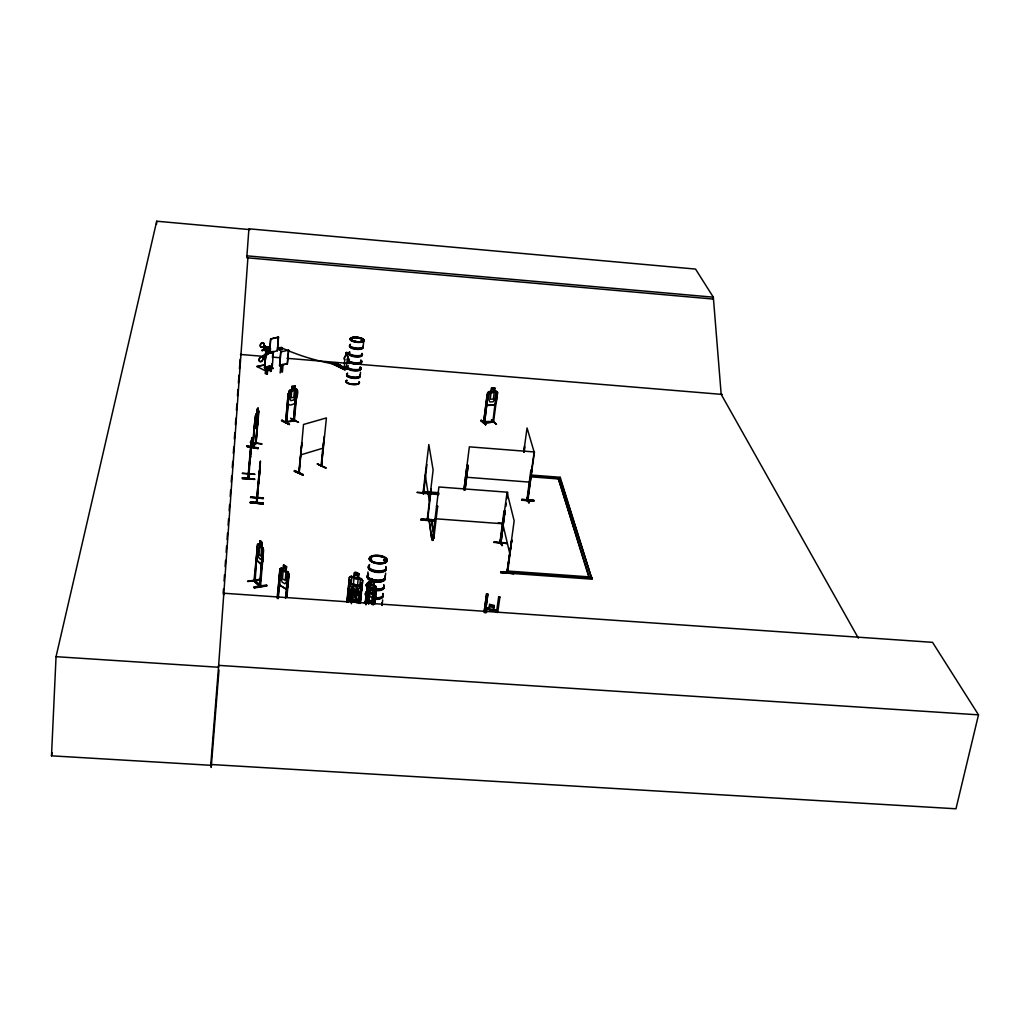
<?xml version="1.0" encoding="UTF-8"?>
<svg xmlns="http://www.w3.org/2000/svg" width="1030" height="1030" viewBox="0 0 1030 1030"><rect width="100%" height="100%" fill="white"/><g stroke="black" fill="none" stroke-linecap="round" stroke-linejoin="round"><path stroke-width="1.5" d="M383.765 585.529A8.871 3.85 6.1 0 1 375.68 589.842A8.897 3.85 6.1 0 0 383.791 585.529A8.871 3.85 6.1 0 1 375.693 589.817L375.718 589.559A8.897 3.85 6.1 0 0 383.817 585.207M259.959 585.336C259.058 586.546 260.448 587.01 260.654 585.233L260.101 584.744M267.259 349.788L267.89 346.762L267.427 352.312M255.118 581.345L255.183 580.019L254.011 579.607L255.118 581.345L257.333 547.239L253.959 580.933L255.118 581.293L254.397 580.727M248.127 478.654L251.771 437.66L251.732 439.179M250.573 455.93L250.136 459.251L250.226 455.53M250.277 459.264L250.483 455.389M250.857 451.359L250.895 449.917M251.449 444.303L251.475 440.454L248.191 478.19M251.642 441.329L251.487 442.127M251.706 440.904L251.771 437.66M254.616 479.079L242.14 478.551L254.603 479.401L242.205 477.65L254.603 479.195M254.745 474.392L242.372 473.478M250.857 443.531L248.256 474.341M263.139 503.863L250.367 502.653L263.139 503.863L263.204 502.962L250.419 502.009L250.354 502.872M250.625 497.245L263.32 498.533L250.625 497.439M248.372 473.285L248.912 473.375M248.385 473.658L248.758 477.637L248.822 473.697M248.9 474.058L248.668 478.757L248.256 477.572M259.418 475.036L259.483 473.517M259.805 467.453L257.294 498.546M260.152 466.461L258.788 483.16L259.148 474.933M260.062 465.019L260.255 463.809L256.586 498.481M260.101 467.659L260.397 460.977L257.062 502.692M257.307 498.185L256.972 503.091L256.65 501.468M256.625 501.983L257.23 497.825M257.346 497.052L256.689 497.361L257.371 496.988M258.788 483.16L258.942 479.323M259.2 471.341L256.534 503.116L256.612 498.134M259.38 466.976L260.101 467.556M256.792 497.799L257.062 501.777M210.777 764.492L955.969 808.782L978.5 714.846L218.669 665.367L210.712 765.29L51.5 755.827L56.045 656.677L156.715 221.218L249.93 229.613M463.938 489.765L469.345 446.84L534.493 451.964L527.618 500.271M526.935 499.125L528.094 499.305L527.914 500.529L531.879 470.028L531.029 473.04M523.729 452.17L527.051 427.965L534.145 452.028L527.334 500.413L528.004 498.971M347.393 352.814L347.316 355.801A2.369 1.674 -64.2 0 1 347.342 359.238L346.106 367.877L344.303 368.225L344.69 359.676A2.369 1.674 -64.2 0 1 345.411 356.097L346.299 352.685M251.423 445.076L251.552 443.042M156.534 224.347L156.715 221.218M250.419 502.022L263.191 503.052M260.024 464.594L260.127 465.521M211.407 764.53L211.214 767.466L218.991 670.028M259.998 468.637L260.332 462.573M507.018 571.109L507.571 572.86L511.768 540.119L507.043 572.847M250.908 449.157L250.612 454.372L250.844 452.131M223.137 593.847L223.484 589.057M224.064 581.075L224.527 574.689M225.094 566.706L225.557 560.333M226.136 552.35L226.6 545.964M227.064 539.578L227.527 533.192M228.106 525.223L228.57 518.837M229.149 510.854L229.613 504.468M230.192 496.486L230.643 490.113M231.222 482.13L231.686 475.744M232.265 467.762L232.728 461.376M233.308 453.406L233.771 447.02M234.351 439.038L234.814 432.652M235.394 424.669L235.857 418.296M236.424 410.313L236.887 403.927M237.467 395.945L237.93 389.559M238.394 383.186L238.973 375.203M239.436 368.817L240.132 359.238M247.895 257.861L218.515 667.247L56.045 656.677M259.959 467.543L259.83 469.448M713.018 299.035L246.775 257.757L248.912 228.802L695.533 269.075L713.327 297.181L721.18 394.335L858.376 638.201M421.128 519.983L433.72 520.845L421.115 520.008L421.154 519.081L433.746 520.021L421.154 519.094M511.009 572.448L500.786 571.74L500.786 572.654M500.799 571.792L512.477 572.641M521.695 500.297L521.695 499.408L533.759 500.297L533.746 501.108L521.644 499.911M521.708 499.447L533.759 500.335M533.695 500.902L521.618 500.026M250.548 451.359L250.226 455.621L250.676 451.372M259.509 472.706L259.161 478.113L259.393 475.847M223.703 595.018L223.845 593.241L932.536 642.334L978.5 714.846M501.082 542.398C499.151 544.188 499.164 540.454 501.044 541.51M500.541 542.462L500.966 541.96L501.713 545.449L502.421 545.475M246.814 446.325L258.273 448.436L246.801 446.196M250.303 442.295L261.774 443.776M256.882 366.513L264.517 364.929L256.882 366.513L264.144 370.182L273.311 368.289M248.191 474.341L248.861 472.899M248.063 478.667L248.706 477.109M251.899 437.66L248.668 478.667M253.123 446.969L255.144 417.33L252.299 447.316L255.878 443.067M258.543 411.022L255.363 415.541L252.736 447.419L253.277 445.926M255.955 413.854L254.719 428.609L257.333 425.467L258.569 410.88L257.848 411.704M255.543 427.669L257.036 409.309M267.89 346.762L262.199 350.702L262.251 349.994L267.89 346.762L267.285 351.166L262.251 349.994M250.612 497.58L250.663 496.936L263.371 497.889L263.32 498.533M256.586 426.459L258.028 408.022L257.68 411.846L258.569 410.88M257.397 420.433L255.955 443.801L258.852 411.717M257.719 420.085L255.62 443.376M258.324 414.305L255.955 443.75M256.341 442.424L252.878 447.342M264.568 349.827L264.774 347.432L267.684 347.586M265.714 354.217L264.568 367.89L265.56 354.153L273.517 352.299L265.56 354.153M265.972 367.221L264.8 367.44L265.174 362.998M265.547 359.676L266.294 350.779L267.234 351.243L266.976 354.204M247.573 581.384L260.41 579.813M267.311 353.689L267.298 346.878L262.199 350.702M265.199 373.723L265.714 367.556M265.843 373.568L266.229 368.933M266.667 374.353L267.324 366.641M267.324 374.199L267.98 366.474M269.435 352.595L270.594 338.922L278.525 337.132L277.34 350.767L269.59 352.659L270.761 338.986L278.525 337.132M270.336 351.346L269.152 351.784L270.542 351.204M269.152 370.89L269.551 366.268M269.924 369.191L270.195 366.101M270.62 371.521L271.019 366.886M271.263 371.354L271.933 363.642M272.461 357.474L272.976 351.294M264.414 367.826L272.358 365.933L273.362 352.234M258.903 585.027C257.423 584.873 251.59 579.002 255.118 580.096M254.5 579.517L254.552 581.435M259.496 586.07L262.637 549.299L261.736 546.969L262.174 542.72C258.17 536.282 261.466 548.436 258.453 543.814L257.474 544.638L256.998 560.526M254.049 587.589L266.654 585.542L254.14 587.589L254.101 586.894L266.667 584.989L266.937 585.967L254.384 587.924L254.14 586.997M254.577 581.384L257.474 544.638M261.968 557.076L260.654 559.457L258.762 557.694L258.028 553.432L260.127 540.853M278.358 337.068L277.34 350.767M261.955 542.81L261.594 546.994L263.023 548.308M262.843 552.338L259.933 586.624L262.405 552.389L262.972 552.917M261.672 546.917L263.204 548.179L263.59 550.29L260.487 586.534L259.985 586.019M279.568 365.573L280.752 351.964L288.619 350.136L287.422 363.693L279.568 365.573L287.422 363.693M263.204 548.179L262.624 561.453M279.735 365.637L280.752 351.964M280.16 372.989L280.83 365.315M281.769 372.075L282.439 364.401M282.413 371.907L283.083 364.234M242.385 473.156L254.758 474.251M287.254 363.629L288.619 350.136M286.701 421.489L285.786 422.699L286.649 422.558L288.954 393.666L288.168 393.846L285.516 422.57L286.61 422.532M285.786 422.699L288.168 393.846M288.67 391.812C289.301 397.194 283.688 409.786 295.172 403.142C296.022 399.666 300.902 387.203 294.516 389.263L294.915 385.748L294.49 389.43L295.803 390.293L295.211 396.911L293.524 400.052L290.872 400.67L289.688 398.159L290.28 391.542L291.825 390.035C291.413 380.791 293.936 391.773 289.7 390.331L288.67 391.812L289.7 390.331M288.954 393.666L286.34 422.352L286.585 421.296M289.443 424.515L281.911 420.176L289.443 424.515L281.396 420.871M290.653 418.154L298.236 422.339M250.136 459.251L250.445 455.917M258.646 483.147L259.084 479.826M277.07 598.147L279.851 571.637L280.662 572.126L278.267 598.533M297.142 389.945L294.348 420.716L293.228 420.742L293.305 419.673L294.541 419.596L294.451 420.678L285.606 422.545M279.671 585.053L286.688 589.34L288.001 585.697L286.572 589.379L279.594 585.156L278.963 580.354L279.98 568.998L281.293 568.097L283.096 569.281M294.284 419.468L293.486 420.871L295.185 400.052M277.456 598.044L279.98 568.998M293.576 420.845L295.906 392.108L296.962 392.057L296.177 392.237M277.881 598.649L280.276 572.242L279.465 571.753M296.692 391.928L293.962 420.536L293.254 420.678M283.611 564.994L283.186 569.474L281.692 569.963L280.971 577.869L282.143 582.143L284.924 583.817L286.726 581.332L287.447 573.414L286.082 571.096L286.598 566.77L283.482 565.032L286.598 566.77M283.688 565.2L283.302 569.436L281.203 568.29M294.232 471.212L303.168 475.126L294.516 470.517L303.206 474.534M286.353 566.886L285.967 571.135L288.065 572.384L288.825 574.354L287.782 585.645M285.529 598.391L287.537 576.581L288.748 576.967L287.537 576.581M286.198 595.16L287.924 576.478M286.495 597.336L288.361 577.083M286.868 597.22L289.057 574.328L288.245 572.229L286.198 571.019M299.061 472.101L299.086 473.221L301.88 442.746L298.661 473.066L299.434 473.053M299.099 473.195L303.515 424.476L326.42 417.923L321.476 465.959M294.258 471.122L302.949 475.139M317.304 464.067L325.982 467.993L317.523 463.925M323.343 442.617L321.064 466.101C320.6 464.079 322.738 465.418 321.167 465.019M324.334 436.115L321.437 466.268L321.463 465.148M344.702 368.264L344.355 369.731L332.111 363.693L335.072 362.637C339.913 364.182 328.454 364.221 336.308 363.255M335.072 362.637L347.432 369.152L347.406 367.749C344.432 366.487 345.719 367.736 345.938 367.041C346.247 366.796 345.346 366.95 345.591 367.221C347.174 366.191 344.136 370.44 345.835 367.066M337.132 363.654L334.402 364.401L337.132 363.654C341.986 365.199 330.514 365.251 338.381 364.272M339.243 365.624C338.87 364.8 334.724 365.264 339.475 365.534M340.711 365.418L337.982 366.165L340.711 365.418L339.475 364.813M343.338 368.804L343.66 367.607L344.818 369.152L347.11 368.714L345.951 367.169L347.11 368.714M344.78 359.715L344.69 359.676A2.369 1.674 -64.2 0 1 345.501 356.135L346.093 352.891M344.818 369.152L344.908 368.225M347.342 359.238L347.252 359.187A2.369 1.674 -64.2 0 0 347.226 355.762L347.458 353.071M346.041 368.289L345.694 367.272M346.376 368.856L346.453 366.86M360.191 375.332L360.526 372.216M363.809 340.351L363.165 346.415A6.811 2.202 6 0 1 354.848 347.857A6.811 2.202 6 0 1 350.457 344.239M346.788 601.971L349.402 577.405L351.127 576.272C357.873 580.199 350.213 567.968 358.878 573.736L358.376 578.036L361.44 578.68L362.65 580.572L360.281 601.636M347.11 601.623L349.543 577.495M348.011 602.254L350.445 580.366L349.067 580.263L350.445 580.366M350.367 592.469L349.711 598.739L351.552 602.614M351.346 603.76L351.642 600.966L348.565 600.245M354.577 572.873L354.075 577.173L351.758 578.01L350.934 585.89L352.749 589.855L356.908 590.744L359.483 587.885L360.32 580.006L358.26 578.075L358.71 573.839M352.402 594.568L351.912 599.267L356.019 600.245L356.522 595.546M357.165 590.898L357.616 586.688M358.904 603.232L361.234 582.877L362.444 583.16L361.234 582.877M360.114 603.516L362.65 580.572M360.358 603.297L361.414 593.447L360.114 591.671L356.947 591.066L358.105 579.491L353.972 578.525L352.839 590.087L349.852 589.237L348.192 590.293M367.543 575.847L367.993 571.92M365.174 602.64L367.414 585.452L368.212 585.967L366.191 604.61M366.358 594.156L367.594 582.8L368.907 581.937C373.723 587.074 367.877 573.646 374.186 580.74L373.607 585.079L374.92 587.422L374.045 595.34L372.216 597.786L369.487 596.035L368.405 591.722L369.268 583.817L370.877 583.341M365.56 602.537L367.594 582.8M365.817 602.331L366.822 591.014L368.148 590.139L366.912 591.13M365.792 604.713L367.826 586.07L367.028 585.555M370.761 583.366L371.264 578.886M373.491 585.104L374.186 580.74M373.233 603.554L374.109 595.662L372.783 593.319M373.388 604.636L374.933 590.615L376.13 591.027L374.933 590.615M373.774 604.533L375.319 590.512M374.366 603.606L375.744 591.13M374.804 603.644L376.491 588.388L375.718 586.263L373.723 585.001M374.907 603.709L375.808 596.589L374.92 594.503L372.899 593.241L373.362 588.993L370.517 587.113M382.207 603.825L382.671 599.949M385.207 577.096L385.671 573.169M417.24 492.224L429.407 493.537M423.497 493.293L423.124 491.503L438.741 492.701M422.969 493.357L428.841 444.535L433.115 470.053L427.154 520.163C426.446 517.421 428.493 519.584 427.205 518.515M423.163 493.808L423.111 492.211L423.781 492.726M423.176 492.224L423.588 493.834L426.896 464.646M431.21 488.671L427.656 520.176L427.63 518.489M429.021 519.39L431.609 537.969L434.106 538.149L434.222 537.171L431.467 519.571L429.021 519.39L431.609 537.969M431.467 519.571L432.96 530.811M433.746 519.983L421.077 519.725M434.145 536.591L432.755 536.476L432.845 537.596M433.102 539.784L432.343 540.39L432.072 534.879M506.915 498.559L507.764 492.237L438.896 486.984L432.755 537.879L433.875 537.93L437.686 506.232L436.527 506.142L437.686 506.232M463.976 489.932L467.015 465.315L468.122 465.406L465.071 490.01M465.032 489.842L468.122 465.406M484.628 421.721L484.525 422.751L487.988 394.76L487.074 394.799L483.559 422.738L487.551 392.842L488.825 391.619L491.156 391.593L491.658 388.194L494.773 388.078L494.284 391.477L496.563 391.284L497.644 392.494L496.331 401.687L494.851 405.151L486.971 405.421L486.418 402.099M496.563 391.439L488.864 391.735L487.705 392.919L486.533 402.073L487.113 405.356M487.988 394.76L484.564 422.712M480.701 420.613L485.697 424.746L481.319 420.034L480.752 420.562M491.156 391.593L491.503 388.04L494.902 387.962L494.336 391.529L495.855 392.61L495.018 399.022L492.997 401.829L489.881 401.945L488.555 399.267L489.392 392.855L491.065 391.49M491.387 420.176L496.434 424.244L491.954 420.15M491.529 419.648L495.945 424.141M483.791 422.751C484.808 423.897 497.13 421.502 492.932 421.347L492.623 422.364L492.546 421.193M492.804 422.364L496.125 394.451L497.207 394.554L496.125 394.451M493.537 422.158L493.563 421.154L492.739 421.167M497.477 392.507L493.512 422.326M484.01 612.515L486.624 593.847L487.847 594.143L485.375 612.618M484.358 610.777L486.624 593.847M506.824 543.467L506.915 542.81L494.027 542.205L506.824 543.467L494.027 542.269M494.091 542.565L494.181 541.922M485.233 612.811L487.847 594.143M503.593 523.549L498.263 522.777M486.443 612.644L486.855 609.528L489.263 608.678L489.688 604.327L489.083 608.563L486.263 607.803M499.614 542.553L499.769 541.419M499.936 542.784L503.966 511.215L505.164 511.485L503.966 511.215M504.597 512.168L500.22 543.48M503.207 524.45L500.889 543.621L500.928 542.012M503.619 522.429L505.125 511.292M503.232 525.789L500.825 543.634L500.142 543.042L507.069 492.443L514.15 520.82L507.069 573.092L591.954 579.169L560.166 477.289L530.553 474.997M503.722 522.249L504.146 519.094M504.739 514.665L505.202 511.189M505.846 506.451L506.271 503.297M501.713 545.449L501.88 544.87M493.357 609.747L493.962 605.511M496.447 612.361L498.687 596.756L499.911 597.052L497.67 612.67M591.748 577.058L506.94 570.981L507.03 572.783M511.768 540.119L507.005 571.38M524.064 450.998L524.592 445.9M524.141 452.196L524.785 447.496M526.794 499.357L528.004 499.396L527.012 499.37L526.742 500.464L526.768 499.125M526.858 500.451L530.836 470.272L531.879 470.028M527.888 498.018L529.291 502.923L527.373 497.426M530.399 477.598L527.334 500.413M528.609 502.872L527.399 497.928M560.166 477.289L560.307 479.092L560.449 478.19L530.811 475.899M254.603 428.583L257.217 425.454L257.912 421.489M258.092 448.642L246.775 446.299M258.298 447.908L246.852 445.72M266.294 350.779L266.719 353.805L267.234 351.243M384.151 560.5C383.881 559.728 386.366 559.882 386.186 560.294M384.061 560.397L383.521 560.101M51.5 755.827L52.17 752.685M370.942 559.509L370.079 559.2L371.058 559.509M371.405 559.625L370.98 558.685M253.213 445.951L252.44 446.17M266.719 353.805L267.362 351.372M264.053 345.256L263.95 344.857A2.421 1.764 -63.8 0 0 262.148 342.707A2.421 1.764 -63.8 0 0 260.204 345.835A2.421 1.764 -63.8 0 0 262.689 346.891L268.882 351.088L269.834 349.569L263.86 345.166L269.834 349.569M261.594 564.813L262.56 561.376M262.689 561.35L261.633 565.006L256.921 560.462M362.251 340.055L362.65 340.183M361.131 340.299L362.818 340.364L361.826 340.891M361.569 340.595L362.084 340.029M351.076 339.591L351.784 339.849M351.05 339.269L351.14 339.192M351.899 339.604L350.844 339.733M256.753 413.056L255.839 424.025L257.693 419.262L257.796 411.871M247.87 581.538L260.371 579.658M260.423 579.143L247.612 581.319M438.78 494.58L423.047 493.319L423.588 493.782M373.684 603.232L375.01 599.705L376.259 588.413L375.538 586.418M366.461 594.194L366.899 598.997L373.736 603.413L375.139 599.679M246.646 446.454L258.234 448.411M494.735 404.996L496.434 401.7M359.522 595.598L361.337 591.774M485.645 424.605L481.139 420.549L485.697 424.746M432.343 540.351L431.506 534.918L432.137 535.046M432.948 540.325L432.536 537.57M263.101 346.788L268.701 350.998L269.641 349.466M370.105 600.542C368.985 604.752 365.985 601.057 369.474 599.396M496.55 610.391L497.812 612.168L496.55 610.391L486.263 608.022M498.687 596.756L499.911 597.052M344.741 369.68L347.29 368.907L346.569 369.332L335.638 363.938M332.175 363.693L345.295 369.564L332.342 363.384L335.226 363.088M360.423 601.726L358.698 602.846L348.423 600.426L347.239 598.546L348.423 600.426M360.564 585.89L350.226 583.405M361.427 591.89L359.612 595.765L349.247 593.332L348.166 588.787M361.401 578.731L351.127 576.272M358.826 573.8L354.384 572.757M349.35 577.457L351.166 576.427M256.29 442.321L255.517 442.681M255.492 442.99L253.187 446.196M353.2 585.632L357.565 586.74M256.084 421.103L257.127 419.905M256.65 414.279L257.693 413.082M257.77 410.249L257.088 411.009L257.873 409.026M256.934 409.361L258.157 408.035M255.556 417.408L254.835 417.691M356.509 602.653L358.221 600.773M371.289 559.239L370.517 559.445L371.006 558.93M370.234 559.007L371.547 559.329M265.186 347.986L265.212 348.745M268.817 350.818L262.045 357.204L268.817 350.818L269.525 352.041L262.985 358.801A2.408 1.751 -63.4 0 1 260.757 361.672A2.408 1.751 -63.4 0 1 259.29 359.187A2.408 1.751 -63.4 0 1 262.032 357.178M262.225 357.307L261.839 357.088A2.408 1.751 -63.4 0 0 259.109 359.097A2.408 1.751 -63.4 0 0 260.577 361.582A2.408 1.751 -63.4 0 0 262.792 358.71L269.525 352.041M257.68 544.741L258.478 543.982M299.511 472.268L299.189 472.101M285.877 421.656L286.842 421.425M252.543 446.956L252.788 445.861M280.199 569.075L281.319 568.264M367.813 582.89L368.933 582.092L375.667 586.379M346.724 369.139L334.634 363.217M332.832 363.423L332.355 363.513M346.196 352.633L346.994 352.44M348.282 590.435L349.904 589.392M371.212 559.367L370.967 558.711M499.808 541.6L500.902 541.445M526.6 500.413L527.759 500.335M433.875 537.93C434.068 538.317 431.261 536.347 433.913 536.823M355.71 601.996L358.067 601.121L358.904 593.28L357.062 589.392L352.93 588.426L350.367 591.272L349.543 599.112L351.591 601.031M351.655 339.861L350.767 339.578L351.513 339.874M346.428 352.479L347.496 352.865M325.982 467.993L317.343 463.912M483.534 421.566L492.662 421.631L483.688 421.734M302.189 442.887L301.494 442.861M300.696 454.887L323.497 448.011M370.015 591.581L368.392 592.057L367.53 599.936L368.637 604.237M279.594 585.156L278.963 580.354M281.293 568.097L288.181 572.345M370.053 591.336L368.032 590.177M373.736 603.413L366.989 598.894M370.337 558.955L371.199 559.329M294.438 419.686L293.589 419.828M293.563 420.124L286.816 421.721M290.666 418.605L298.584 422.274M288.426 393.975L289.224 393.795M289.739 390.434L296.395 389.005M291.966 386.34L294.915 385.748M344.213 368.186L346.106 367.877M351.526 339.668L351.153 339.346M362.315 340.492L361.478 340.312L362.637 340.454M258.453 543.814L263.165 548.282M257.886 547.754L256.895 547.303M384.885 559.56C380.765 561.44 389.894 560.397 384.293 560.642M385.568 560.732L384.924 560.629M362.251 340.814L363.011 340.466M487.061 405.305L494.786 405.048M488.143 394.902L487.074 394.799M432.845 537.621L433.875 537.724M433.965 537.956L433.862 536.527L434.132 537.106M339.089 365.457L337.982 365.161L339.449 365.328M483.946 421.772L483.405 422.596L493.28 422.12M384.46 559.754L384.834 559.663M512.412 573.092L500.735 572.281L513.919 573.633L500.773 572.731M592.108 578.178L507.198 572.101L506.94 570.981M527.218 497.992L527.888 498.044M417.137 492.559L429.356 493.396M521.695 500.194L533.746 501.159M431.725 536.978L434.222 537.171M467.054 465.483L468.148 465.573M250.354 502.833L263.139 503.786M435.059 518.734L503.503 523.832M530.682 476.813L558.749 478.976M465.521 477.173L530.296 482.169M438.896 493.64L423.266 492.456L423.124 491.503M240.479 354.449L266.113 356.586M272.525 357.114L280.533 357.783M286.945 358.311L349.44 363.5M360.655 364.427L722.288 394.426M246.917 255.839L713.327 297.181M351.488 339.501L351.101 339.694M259.972 584.718L260.654 585.233M261.903 444.175L250.496 442.05M270.645 349.968L269.525 349.736M350.264 583.637L360.449 586.006L361.478 590.422M353.135 586.405L357.268 587.37M359.573 595.533L349.363 593.216L348.372 588.748M355.762 601.932L358.71 602.627M486.482 594.027L487.705 594.323M489.649 604.391L494.13 605.408L493.525 609.644L496.602 610.327M489.07 610.069L493.216 611.086M385.336 559.882L386.031 560.14M491.954 420.124L496.421 424.27M299.537 471.959L298.803 471.946M334.505 362.972L346.762 369.01M332.368 363.152L345.308 369.551M268.341 347.908L269.371 348.423M266.255 350.664L267.285 351.166M268.444 365.998L273.298 368.431M384.293 560.577L383.598 560.114M370.478 587.345L373.246 589.07M368.058 590.345L374.856 594.619M371.135 578.912L374.083 580.817M259.998 540.866L262.096 542.797M258.337 543.995L259.689 545.243M261.736 564.801L257.062 560.436L256.728 555.814M493.396 609.696L495.43 611.627M255.144 580.508L259.933 585.066L254.719 580.572M260.049 586.598L254.024 580.92M296.305 388.967L297.232 389.984M361.363 578.796L362.496 580.598M360.036 591.799L361.208 593.525M268.624 350.728L269.345 351.938M258.44 410.854L258.813 411.807M560.796 480.624L591.954 579.169M589.224 576.877L558.17 478.01L589.07 577.869M501.816 545.295L500.477 539.411L502.421 545.501M531.931 470.362L530.836 470.272M527.309 497.374L528.776 502.305M371.843 600.464L372.873 604.816M502.82 524.051L509.708 553.277M360.616 585.825L361.633 590.435M506.812 571.985L507.069 573.092M371.045 600.786L371.882 604.494M287.924 401.275L288.555 404.545M432.652 537.081L433.051 540.428M425.248 474.985L429.381 501.301M433.643 535.214L434.106 538.149M423.008 492.443L423.15 493.396M366.59 594.168L367.105 598.868M254.719 425.326L254.719 428.609M338.831 364.929A214.575 158.697 -10.9 0 1 282.168 348.05M280.817 347.677A1.352 0.824 79.1 0 1 281.95 347.677A1.352 0.824 79.1 0 1 282.259 349.466A1.352 0.824 79.1 0 1 281.19 349.775M361.994 354.616A6.798 2.227 6 0 1 354.822 356.818A6.798 2.227 6 0 1 349.569 353.045M362.122 354.178A6.888 2.253 6 0 1 354.861 356.419A6.888 2.253 6 0 1 349.531 352.582M361.35 360.912A6.798 2.24 5.9 0 1 354.178 363.139A6.798 2.24 5.9 0 1 348.925 359.328M361.376 360.487A6.772 2.24 5.9 0 1 355.105 362.805A6.772 2.24 5.9 0 1 348.359 359.406M360.655 360.049A6.798 2.24 5.9 0 1 359.406 362.805A6.798 2.24 5.9 0 1 350.689 362.084A6.798 2.24 5.9 0 1 348.951 359.071M362.895 346.647A6.901 2.227 6 0 1 355.633 348.848A6.901 2.227 6 0 1 350.29 345.05M362.122 353.354A6.798 2.227 6 0 1 354.951 355.556A6.798 2.227 6 0 1 349.698 351.784M363.049 347.677A6.811 2.202 6 0 1 355.595 349.26A6.811 2.202 6 0 1 349.698 345.99M362.161 353.792A6.888 2.253 6 0 1 354.899 356.019A6.888 2.253 6 0 1 349.569 352.196M362.933 346.26A6.901 2.227 6 0 1 355.672 348.462A6.901 2.227 6 0 1 350.329 344.664M360.075 376.581A6.772 2.279 5.9 0 1 351.784 378.126A6.772 2.279 5.9 0 1 347.432 374.392M359.934 375.538A6.862 2.318 5.9 0 1 352.685 377.856A6.862 2.318 5.9 0 1 347.393 373.942M359.161 382.207A6.772 2.305 5.9 0 1 352.015 384.525A6.772 2.305 5.9 0 1 346.788 380.637M359.187 381.782A6.747 2.292 5.9 0 1 352.067 384.087A6.747 2.292 5.9 0 1 346.853 380.225M359.187 381.95A6.772 2.305 5.9 0 1 352.041 384.267A6.772 2.305 5.9 0 1 346.814 380.379M361.324 361.195A6.798 2.24 5.9 0 1 354.153 363.435A6.798 2.24 5.9 0 1 348.9 359.625M359.959 367.452A6.875 2.292 5.9 0 1 355.234 370.491A6.875 2.292 5.9 0 1 347.496 366.963M359.921 374.714A6.772 2.279 5.9 0 1 352.775 376.993A6.772 2.279 5.9 0 1 347.548 373.143M359.843 367.89A6.772 2.266 5.9 0 1 355.17 370.903A6.772 2.266 5.9 0 1 347.548 367.414M359.972 375.152A6.862 2.318 5.9 0 1 352.724 377.469A6.862 2.318 5.9 0 1 347.432 373.555M359.998 367.066A6.875 2.292 5.9 0 1 355.273 370.105A6.875 2.292 5.9 0 1 347.535 366.59M360.693 367.247A6.785 2.253 5.9 0 1 353.535 369.5A6.785 2.253 5.9 0 1 348.307 365.676M270.568 351.706A2.099 1.519 -63.8 0 1 268.161 349.814M268.457 349.363A2.099 1.519 -63.8 0 1 270.465 348.668M271.032 351.938A2.099 1.519 -63.8 0 1 268.907 352.569A2.099 1.519 -63.8 0 1 268.547 350.213A2.099 1.519 -63.8 0 1 270.555 348.771M262.869 346.994A2.421 1.764 -63.8 0 1 260.384 345.938A2.421 1.764 -63.8 0 1 262.328 342.797A2.421 1.764 -63.8 0 1 264.144 344.947M384.834 577.109A9.013 3.863 6.1 0 1 382.864 580.74A9.013 3.863 6.1 0 1 374.276 581.139M370.156 579.839A9.013 3.863 6.1 0 1 368.354 574.998M366.899 586.315A8.871 3.85 6.1 0 1 367.543 583.431A8.897 3.85 6.1 0 0 366.873 586.353A8.871 3.85 6.1 0 1 367.543 583.469M366.912 586.019A8.897 3.85 6.1 0 1 367.568 583.135M385.89 567.672A9.025 3.837 6.1 0 1 376.491 571.843A9.025 3.837 6.1 0 1 369.384 565.56M385.709 568.225A8.91 3.785 6.1 0 1 376.439 572.332A8.91 3.785 6.1 0 1 369.422 566.152M384.885 576.62A9.013 3.863 6.1 0 1 375.499 580.83A9.013 3.863 6.1 0 1 368.405 574.521M385.941 567.182A9.025 3.837 6.1 0 1 376.542 571.354A9.025 3.837 6.1 0 1 369.435 565.084M385.89 566.642A8.91 3.785 6.1 0 1 376.62 570.749A8.91 3.785 6.1 0 1 369.603 564.569M383.662 586.392A8.858 3.837 6.1 0 1 375.59 590.705M366.822 587.216A8.858 3.837 6.1 0 1 367.465 584.332M383.739 585.89A8.884 3.85 6.1 0 1 375.641 590.216M366.835 586.714A8.884 3.85 6.1 0 1 367.491 583.817M382.89 594.465A8.987 3.927 6.1 0 1 377.006 598.906M365.805 595.327A8.987 3.927 6.1 0 1 366.461 592.379M382.709 595.018A8.858 3.875 6.1 0 1 376.903 599.396M365.856 595.855A8.858 3.875 6.1 0 1 366.513 592.958M382.941 593.988A8.987 3.927 6.1 0 1 377.057 598.43M365.856 594.838A8.987 3.927 6.1 0 1 366.513 591.89M382.89 593.447A8.858 3.875 6.1 0 1 377.083 597.825M366.036 594.284A8.858 3.875 6.1 0 1 365.882 592.263M364.453 603.142A8.961 3.953 6.1 0 1 365.508 601.237M381.898 603.323A8.961 3.953 6.1 0 1 382.079 605.395A8.819 3.901 6.1 0 0 381.641 604.352M364.877 601.61A8.819 3.888 6.1 0 0 364.659 602.614A8.961 3.953 6.1 0 1 365.444 601.713M381.821 602.795A8.819 3.888 6.1 0 1 382.001 604.829M364.71 603.181A8.819 3.901 6.1 0 1 365.521 602.293M381.834 603.799A8.961 3.953 6.1 0 1 382.233 604.855M251.397 444.007L251.41 445.861L251.397 444.007M259.715 546.608L259.045 554.372L260.938 556.136L261.62 548.359L259.715 546.608M260.474 542.063L260.345 543.454L261.569 544.574L261.697 543.183L260.474 542.063M291.709 391.22L291.117 397.838L293.782 397.232L294.387 390.615L291.709 391.22M292.559 386.971L292.456 388.156L294.168 387.769L294.284 386.585L292.559 386.971M283.173 570.852L282.452 578.757L285.233 580.431L285.954 572.513L283.173 570.852M284.126 566.204L283.997 567.62L285.786 568.676L285.915 567.26L284.126 566.204M352.569 591.799L351.745 599.627L355.865 600.593L356.702 592.752L352.569 591.799M355.234 573.762L355.093 575.165L357.745 575.783L357.899 574.38L355.234 573.762M369.86 592.984L368.998 600.863L371.753 602.614L372.628 594.722L369.86 592.984M370.723 584.757L369.86 592.662L372.59 594.4L373.452 586.495L370.723 584.757M370.903 588.362L370.748 589.765L372.512 590.885L372.68 589.469L370.903 588.362M371.753 580.109L371.598 581.525L373.349 582.632L373.517 581.216L371.753 580.109M491.065 392.791L490.228 399.202L493.357 399.086L494.181 392.675L491.065 392.791M492.134 388.748L491.992 389.894L494.001 389.829L494.143 388.683L492.134 388.748M490.46 605.383L490.28 606.773L492.945 607.417L493.138 606.026L490.46 605.383M357.616 600.76L356.135 600.542L354.217 596.19C351.822 601.842 347.071 599.344 353.457 595.031C347.87 587.37 353.573 587.744 354.487 594.323C356.985 588.4 362.032 590.872 355.286 595.43L357.616 600.76M352.415 340.673A6.811 2.189 6 0 0 363.654 340.621A6.811 2.189 6 0 0 355.08 337.222A6.811 2.189 6 0 0 352.415 340.673A6.811 2.189 6 0 0 363.654 340.66A6.824 2.189 6 0 0 355.08 337.248A6.824 2.189 6 0 0 352.402 340.698A6.824 2.189 6 0 0 363.667 340.647A6.811 2.189 6 0 0 355.08 337.261A6.811 2.189 6 0 0 352.415 340.711M352.363 341.316A6.798 2.176 6 0 0 363.577 341.278A6.798 2.176 6 0 0 355.015 337.879A6.798 2.176 6 0 0 352.363 341.316M352.376 340.956A6.824 2.189 6 0 0 363.642 340.904A6.824 2.189 6 0 0 355.054 337.492A6.824 2.189 6 0 0 352.376 340.956M354.114 363.822A6.772 2.24 5.9 0 0 361.26 361.594A6.759 2.24 5.9 0 1 354.114 363.835A6.759 2.24 5.9 0 1 348.9 360.049A6.772 2.24 5.9 0 0 354.114 363.822M278.847 348.282A1.352 0.824 79.1 0 0 279.761 350.329A1.352 0.824 79.1 0 0 280.315 348.385A1.352 0.824 79.1 0 0 278.847 348.282M382.697 581.229A8.871 3.811 6.1 0 0 384.641 577.663A8.884 3.811 6.1 0 1 382.709 581.242A8.884 3.811 6.1 0 1 374.251 581.641A8.871 3.811 6.1 0 0 382.697 581.229M368.418 575.59A8.871 3.811 6.1 0 0 370.195 580.341A8.884 3.811 6.1 0 1 368.405 575.59M372.294 561.35A8.935 3.76 6.2 0 0 386.997 560.693A8.935 3.76 6.2 0 0 375.628 555.26A8.935 3.76 6.2 0 0 372.294 561.35M375.744 589.302A8.858 3.837 6.1 0 0 383.817 585.001A8.832 3.824 6.1 0 1 375.744 589.302M366.809 583.804A8.858 3.837 6.1 0 0 366.963 585.812A8.832 3.824 6.1 0 1 366.835 583.83M372.229 562.135A8.91 3.747 6.2 0 0 386.868 561.466A8.91 3.747 6.2 0 0 375.551 556.058A8.91 3.747 6.2 0 0 372.229 562.135A8.871 3.734 6.2 0 0 386.829 561.466A8.871 3.734 6.2 0 0 375.564 556.071A8.871 3.734 6.2 0 0 372.255 562.123M372.268 561.633A8.935 3.76 6.2 0 0 386.958 560.977A8.935 3.76 6.2 0 0 375.602 555.543A8.935 3.76 6.2 0 0 372.268 561.633M375.577 580.225A8.871 3.798 6.1 0 0 384.808 576.079A8.897 3.811 6.1 0 1 375.577 580.225A8.897 3.811 6.1 0 1 368.573 574.006A8.871 3.798 6.1 0 0 375.577 580.225"/></g></svg>
